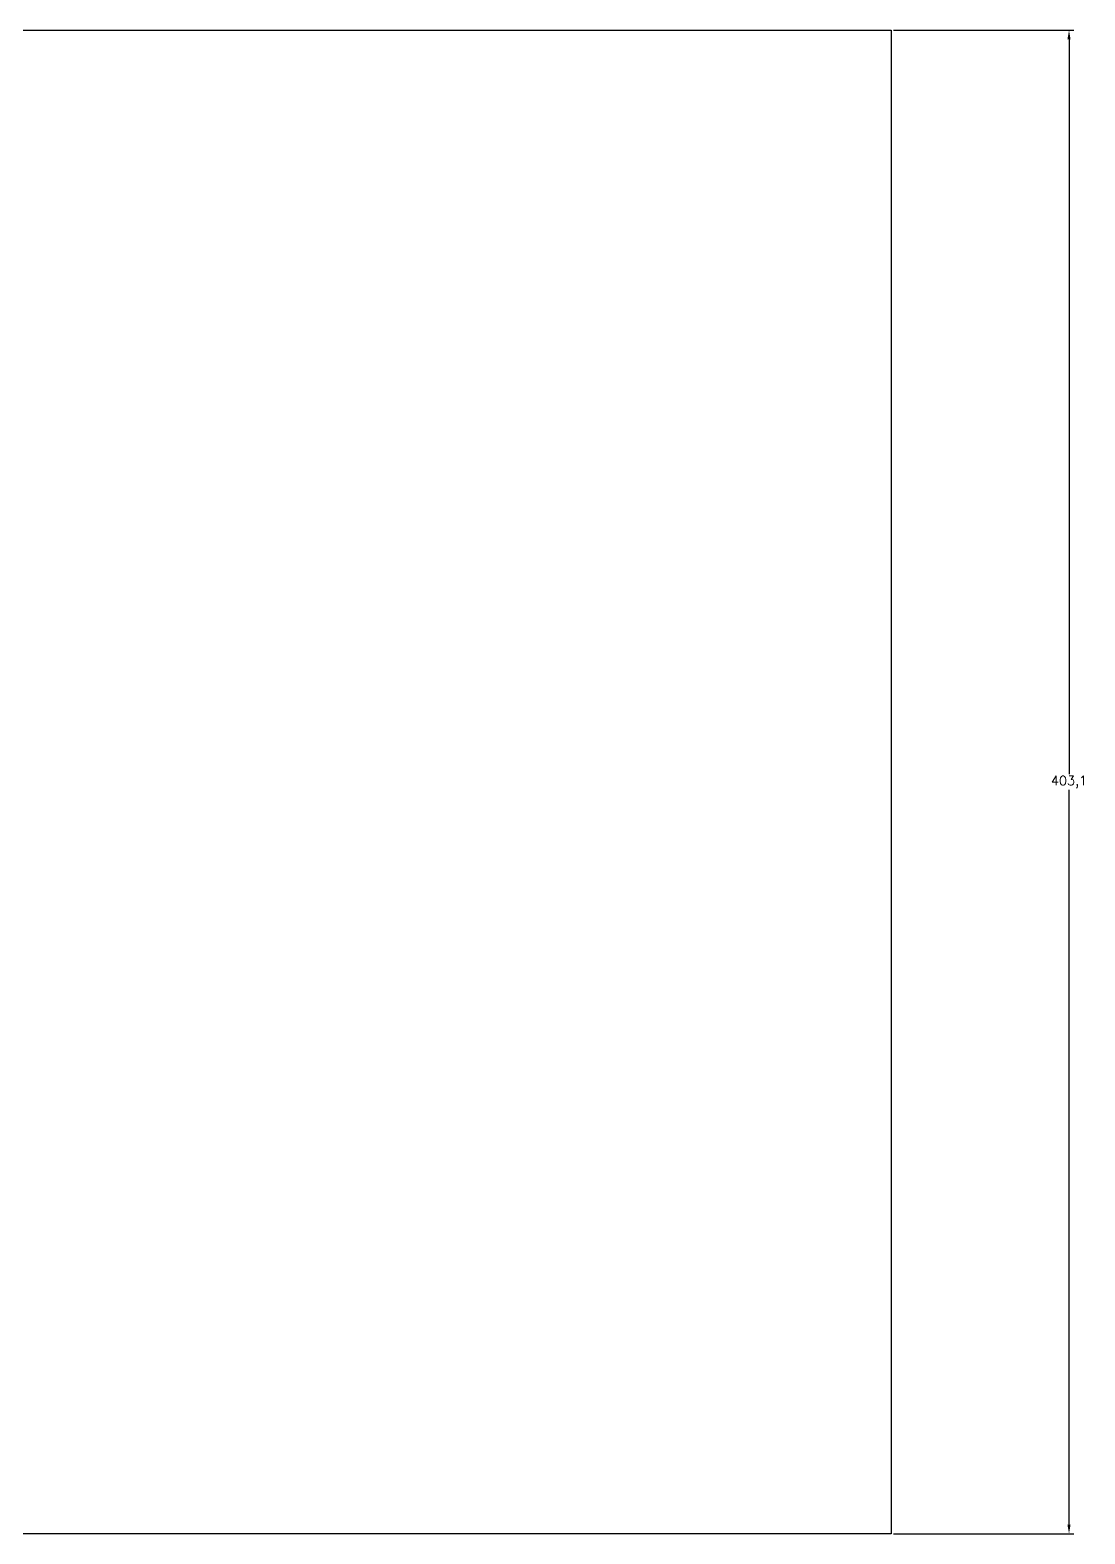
# Model space of a CAD drawing. Header units: millimetres. Extents: x 860 to 1430, y 469 to 872.
# Drawn here: x 1147.4 to 1430.1, y 469.4 to 872.5 of the extents above; entities that cross this region are included whole.
import ezdxf

# ---------------------------------------------------------------- set-up
doc = ezdxf.new("R2010")
doc.units = ezdxf.units.MM
doc.styles.get("Standard").update_dxf_attribs({"font": 'txt.shx', "height": 2.5})
doc.dimstyles.new('ISO-25', dxfattribs={"dimtxt": 2.5, "dimasz": 2.5, "dimexe": 1.25, "dimexo": 0.625, "dimtad": 1, "dimtih": 1, "dimtoh": 1, "dimdec": 1, "dimtxsty": 'Standard', "dimcen": 2.5, "dimadec": 0, "dimazin": 0, "dimtfac": 1, "dimtdec": 1, "dimtmove": 0, "dimatfit": 3, "dimfxl": 0, "dimarcsym": 0})

# ---------------------------------------------------------------- blocks, each defined once
blk = doc.blocks.new('*D20')
at = {"color": 0, "lineweight": -2}
for p, q in [((1378.78, 872.46), (1427.09, 872.46)), ((1425.84, 869.96), (1425.84, 673.06)), ((1425.84, 471.88), (1425.84, 668.79)), ((1378.78, 469.38), (1427.09, 469.38))]:
    blk.add_line(p, q, dxfattribs=at)
at = {"color": 0}
for points in [[(1425.42, 869.96), (1426.26, 869.96), (1425.84, 872.46)], [(1425.42, 471.88), (1426.26, 471.88), (1425.84, 469.38)]]:
    blk.add_solid(points, dxfattribs=at)
at = {"layer": 'Defpoints', "color": 0}
for p in [(1378.15, 872.46), (1378.15, 469.38), (1425.84, 469.38)]:
    blk.add_point(p, dxfattribs=at)
at = {"color": 0, "insert": (1425.84, 670.92), "char_height": 2.5, "attachment_point": 5}
blk.add_mtext('403,1', dxfattribs=at)

msp = doc.modelspace()

# ---------------------------------------------------------------- linework, layer by layer
msp.add_lwpolyline([(860.02, 872.46), (1378.15, 872.46), (1378.15, 469.38), (860.02, 469.38)], close=True)

# ---------------------------------------------------------------- dimensions: what is measured, and where the dimension line sits
dim = msp.add_linear_dim(base=(1425.84, 469.38), p1=(1378.15, 872.46), p2=(1378.15, 469.38), angle=90, dimstyle='ISO-25')
dim.commit()
dim.dimension.update_dxf_attribs({"geometry": '*D20', "text_midpoint": (1425.84, 670.92)})

doc.saveas('drawing.dxf')
